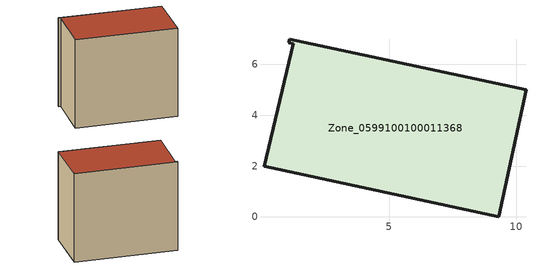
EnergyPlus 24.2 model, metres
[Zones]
Zone_0599100100011368
 floor ground (C_G): 0.08,1.98 1.22,6.81 1.05,6.84 1.08,6.99 10.38,5 9.31,0 z0
 wall outside (C_F): 9.31,0 10.38,5 1.08,6.99 1.05,6.84 1.22,6.81 0.08,1.98 9.31,0 z0:8.52
 roof outside (C_R): 1.22,6.81 0.08,1.98 9.31,0 10.38,5 1.08,6.99 1.05,6.84 z8.52
[BUILDING]
Pand.0599100100011368: North Axis=0; Terrain=City; Loads Convergence Tolerance Value=0.04; Temperature Convergence Tolerance Value=0.4; Solar Distribution=FullExterior; Maximum Number of Warmup Days=25; Minimum Number of Warmup Days=1
[Site:Location]
Rotterdam.The.Hague.AP_ZH_NLD Design_Conditions: Latitude=51.96; Longitude=4.45; Time Zone=1; Elevation=-4.5
[SITE:GROUNDTEMPERATURE:BUILDINGSURFACE]
18, 18, 18, 18, 18, 18, 18, 18, 18, 18, 18, 18
[MATERIAL] Thermal Absorptance=0.9; Solar Absorptance=0.7; Visible Absorptance=0.7
Name | Roughness | Thickness | Conductivity | Density | Specific Heat
G.TI.2006-2014 | MediumSmooth | 0.15 | 0.06 | 540 | 1210
F.TI.2006-2014 | Rough | 0.3 | 0.12 | 1920 | 840
R.TI.2006-2014 | MediumRough | 0.2 | 0.08 | 1500 | 1000
[CONSTRUCTION]
C_G: G.TI.2006-2014
C_F: F.TI.2006-2014
C_R: R.TI.2006-2014
[ZONE]
Zone_0599100100011368: Type=1; Multiplier=1; Ceiling Height=Autocalculate; Volume=Autocalculate; Floor Area=autocalculate; Part of Total Floor Area=Yes
[ZONEINFILTRATION:DESIGNFLOWRATE]
Infil_Zone_0599100100011368: Zone or ZoneList or Space or SpaceList=Zone_0599100100011368; Schedule=AlwaysOn; Design Flow Rate Calculation Method=Flow/Area; Flow Rate per Floor Area=0.0015; Constant Term Coefficient=1; Temperature Term Coefficient=0; Velocity Term Coefficient=0; Velocity Squared Term Coefficient=0
[HVACTEMPLATE:ZONE:IDEALLOADSAIRSYSTEM]
Zone_0599100100011368: Maximum Heating Supply Air Temperature=50; Minimum Cooling Supply Air Temperature=13; Maximum Heating Supply Air Humidity Ratio=0.0156; Minimum Cooling Supply Air Humidity Ratio=0.0077; Heating Limit=NoLimit; Cooling Limit=NoLimit; Dehumidification Control Type=ConstantSensibleHeatRatio; Cooling Sensible Heat Ratio=0.7; Dehumidification Setpoint=60; Humidification Control Type=None; Humidification Setpoint=30; Outdoor Air Method=None; Outdoor Air Flow Rate per Person=0.00944; Outdoor Air Flow Rate per Zone Floor Area=0; Outdoor Air Flow Rate per Zone=0; Demand Controlled Ventilation Type=None; Outdoor Air Economizer Type=NoEconomizer; Heat Recovery Type=None; Sensible Heat Recovery Effectiveness=0.7; Latent Heat Recovery Effectiveness=0.65
[ZONECONTROL:THERMOSTAT]
ThermostatControl_Zone_0599100100011368: Zone or ZoneList=Zone_0599100100011368; Control Type Schedule=DualSetpointControlType; Control 1=Thermostat_Zone_0599100100011368; Temperature Difference Between Cutout And Setpoint=0
[THERMOSTATSETPOINT:DUALSETPOINT]
Thermostat_Zone_0599100100011368: Heating Setpoint Temperature Schedule=HeatingSetpoint_Zone_0599100100011368; Cooling Setpoint Temperature Schedule=CoolingSetpoint_Zone_0599100100011368
[SCHEDULE:COMPACT]
HeatingSetpoint_Zone_0599100100011368: Through: 12/31, For: AllDays, Until: 24:00, 21
CoolingSetpoint_Zone_0599100100011368: Through: 12/31, For: AllDays, Until: 24:00, 24
DualSetpointControlType: Through: 12/31, For: AllDays, Until: 24:00, 4
AlwaysOn: Through: 12/31, For: AllDays, Until: 24:00, 1
